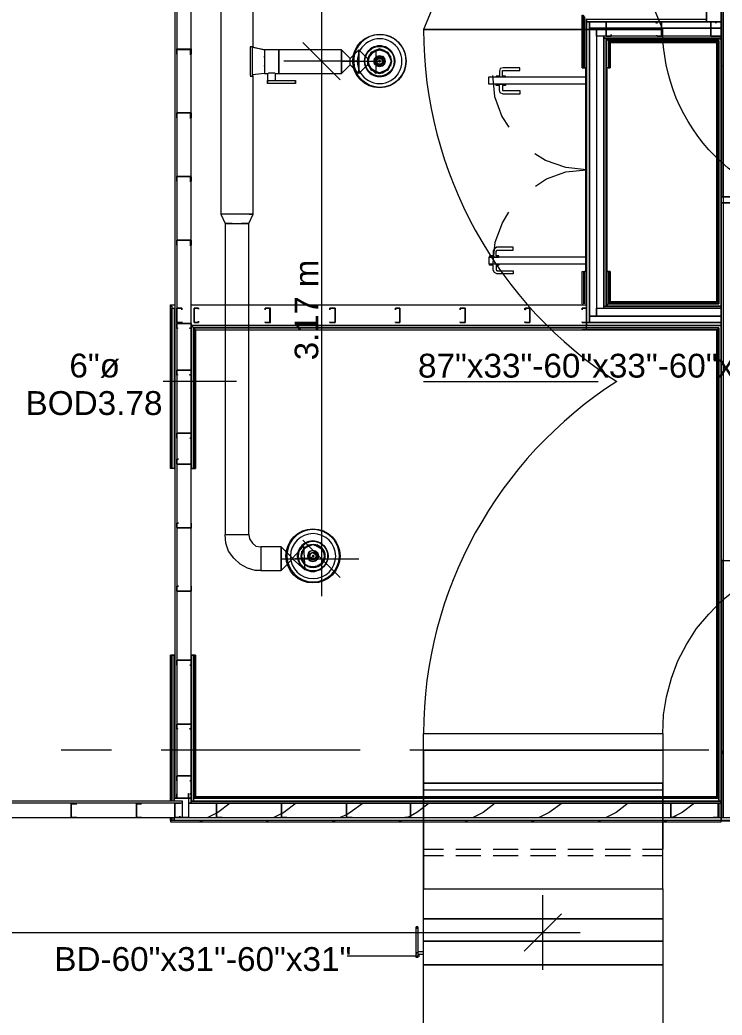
# Model space of a CAD drawing. Header units: metres. Extents: x -2 to 207, y -8 to 52.
# Drawn here: x 53.51 to 57.99, y 21.48 to 27.83 of the extents above; entities that cross this region are included whole.
import ezdxf

# ---------------------------------------------------------------- set-up
doc = ezdxf.new("R2010")
doc.units = ezdxf.units.M
doc.layers.add('HVAC - Ductos', color=5, linetype='Continuous', lineweight=0)
doc.layers.add('PDF_Text', color=7, linetype='Continuous', lineweight=0)
doc.layers.add('PDF_Geometry', color=7, linetype='Continuous', lineweight=0, true_color=0xaaaaaa)
doc.layers.add('PDF_Solid Fills', color=7, linetype='Continuous', lineweight=0, true_color=0xffffff)
doc.styles.add('PDF Helvetica', font='')
doc.styles.get('PDF Helvetica').set_extended_font_data('Helvetica')

msp = doc.modelspace()

# ---------------------------------------------------------------- hatches: boundary and pattern name
at = {"layer": 'PDF_Solid Fills', "lineweight": 0, "transparency": 33554559}
h = msp.add_hatch(color=256, dxfattribs=at)
h.paths.add_polyline_path([(57.9808, 26.6994), (57.9945, 26.6994), (57.9945, 32.8939), (57.9808, 32.8939)])
h.paths.add_polyline_path([(57.9945, 24.3811), (57.9808, 24.3811), (57.9808, 22.7408), (57.9945, 22.7408)])
h = msp.add_hatch(color=256, dxfattribs=at)
h.paths.add_polyline_path([(57.9808, 26.6994), (57.9945, 26.6994), (57.9945, 32.8939), (57.9808, 32.8939)])
h.paths.add_polyline_path([(57.9945, 24.3811), (57.9808, 24.3811), (57.9808, 22.7408), (57.9945, 22.7408)])
h = msp.add_hatch(color=256, dxfattribs=at)
h.paths.add_polyline_path([(54.4711, 22.8462), (54.4803, 22.8462), (54.4803, 23.7763), (54.4711, 23.7763)])
h.paths.add_polyline_path([(54.4803, 22.7408), (54.4711, 22.7408), (54.4711, 22.7225), (54.4803, 22.7225)])

# ---------------------------------------------------------------- linework, layer by layer
at = {"layer": 'HVAC - Ductos', "lineweight": 0}
for points in [[(55.4333, 32.6052), (55.4333, 31.2078), (55.4333, 27.5654), (55.4333, 24.152)], [(54.7965, 30.4243), (54.7919, 30.4243), (54.7919, 26.5894), (54.7965, 26.5894)], [(54.998, 27.6524), (54.998, 30.4243), (54.9935, 30.4243)], [(55.5524, 27.4462), (55.4333, 27.5654), (55.3142, 27.6844)], [(54.9797, 27.4691), (54.9935, 27.4691), (54.9935, 27.4737), (54.9935, 27.4783), (54.9935, 27.492), (54.9935, 27.5104), (54.9935, 27.5287), (54.9935, 27.5516), (54.9935, 27.5745), (54.9935, 27.5974), (54.9935, 27.6203), (54.9935, 27.6341), (54.9935, 27.6478), (54.9935, 27.657), (54.9797, 27.657), (54.9797, 27.6478), (54.9797, 27.6341), (54.9797, 27.6203), (54.9797, 27.5974), (54.9797, 27.5745), (54.9797, 27.5516), (54.9797, 27.5287), (54.9797, 27.5104), (54.9797, 27.492), (54.9797, 27.4783), (54.9797, 27.4737)], [(54.9935, 27.657), (55.0714, 27.6387), (54.9935, 27.6524)], [(55.0943, 27.4416), (55.0988, 27.4416), (55.1034, 27.4416), (55.108, 27.4416), (55.1172, 27.4416), (55.1218, 27.4416), (55.1309, 27.4416), (55.1355, 27.4416), (55.1401, 27.4416), (55.1401, 27.4874), (55.163, 27.4874), (55.163, 27.492), (55.163, 27.4966), (55.163, 27.5104), (55.163, 27.5241), (55.163, 27.5424), (55.163, 27.5654), (55.163, 27.5836), (55.163, 27.602), (55.163, 27.6157), (55.163, 27.6295), (55.163, 27.6387), (55.0714, 27.6387), (55.0714, 27.6295), (55.0714, 27.6157), (55.0714, 27.602), (55.0714, 27.5836), (55.0714, 27.5654), (55.0714, 27.5424), (55.0714, 27.5241), (55.0714, 27.5104), (55.0714, 27.4966), (55.0714, 27.492), (55.0714, 27.4874), (54.9935, 27.4783)], [(55.0714, 27.6341), (55.0714, 27.6295)], [(55.6166, 27.5836), (55.6716, 27.6387), (55.6716, 27.4874), (55.6166, 27.5424), (55.6166, 27.5836), (55.5616, 27.6387), (55.163, 27.6387), (55.163, 27.6295), (55.163, 27.6157), (55.163, 27.602), (55.163, 27.5836), (55.163, 27.5654), (55.163, 27.5424), (55.163, 27.5241), (55.163, 27.5104), (55.163, 27.4966), (55.163, 27.492), (55.163, 27.4874), (55.5616, 27.4874), (55.5616, 27.6387), (55.5616, 27.4874), (55.6166, 27.5424)], [(55.7266, 27.5836), (55.7815, 27.6387), (55.7815, 27.4874), (55.7266, 27.5424), (55.6716, 27.4874), (55.6716, 27.6387), (55.7266, 27.5836), (55.7266, 27.5424)], [(55.7403, 27.5974), (55.754, 27.6157), (55.7724, 27.6295)], [(55.7724, 27.6341), (55.7769, 27.6341), (55.7769, 27.6387)], [(55.7815, 27.6341), (55.8044, 27.6387), (55.8273, 27.6341)], [(55.8319, 27.6387), (55.8319, 27.6341), (55.8365, 27.6341)], [(55.8365, 27.6295), (55.8548, 27.6157), (55.8686, 27.5974)], [(54.9935, 27.6066), (54.9935, 27.6112)], [(54.9935, 27.579), (54.9935, 27.5836)], [(55.0714, 27.5654), (55.0714, 27.5608)], [(55.6716, 27.5654), (55.4333, 27.5654), (55.195, 27.5654)], [(55.5616, 27.5654), (55.6395, 27.5654), (55.699, 27.5654), (55.7448, 27.5654), (55.7769, 27.5654), (55.7999, 27.5654), (55.809, 27.5654), (55.8136, 27.5654), (55.809, 27.5654), (55.8044, 27.5654)], [(55.7357, 27.5424), (55.7311, 27.5654), (55.7357, 27.5882)], [(55.7357, 27.5928), (55.7357, 27.5974)], [(55.8732, 27.5974), (55.8732, 27.5928)], [(55.8732, 27.5882), (55.8777, 27.5654), (55.8732, 27.5424)], [(54.9935, 27.5424), (54.9935, 27.547)], [(54.9935, 27.515), (54.9935, 27.5195)], [(55.0714, 27.515), (55.0714, 27.5104)], [(55.0714, 27.4874), (55.0897, 27.4874), (55.0897, 27.4416), (55.0897, 27.4233), (55.0897, 27.4416), (55.2684, 27.4416), (55.2684, 27.4233), (55.0897, 27.4233)], [(55.0897, 27.4874), (55.0943, 27.4874), (55.0988, 27.492), (55.1034, 27.492), (55.1126, 27.492), (55.1218, 27.492), (55.1309, 27.492), (55.1355, 27.492), (55.1401, 27.4874)], [(55.7357, 27.5332), (55.7357, 27.5378)], [(55.7724, 27.5012), (55.754, 27.515), (55.7403, 27.5332)], [(55.7769, 27.4966), (55.7724, 27.4966)], [(55.8273, 27.4966), (55.8044, 27.492), (55.7815, 27.4966)], [(55.8365, 27.4966), (55.8319, 27.4966)], [(55.8686, 27.5332), (55.8548, 27.515), (55.8365, 27.5012)], [(55.8777, 27.5378), (55.8732, 27.5378), (55.8732, 27.5332)], [(54.9752, 26.5894), (54.9843, 26.5894), (54.9889, 26.5894), (54.9935, 26.5894), (54.998, 26.5894), (54.998, 27.4737)], [(55.2684, 27.4233), (55.2684, 27.4416)], [(54.8148, 26.5894), (54.8057, 26.5894), (54.8011, 26.5894)], [(54.8743, 26.5894), (54.8697, 26.5894), (54.8423, 26.5894), (54.8239, 26.5894), (54.8194, 26.5894)], [(54.9064, 26.5894), (54.8927, 26.5894), (54.8835, 26.5894)], [(54.9706, 26.5894), (54.966, 26.5894), (54.9477, 26.5894), (54.9201, 26.5894), (54.9155, 26.5894)], [(55.2501, 24.3948), (55.3188, 24.4727), (55.3279, 24.3215), (55.2501, 24.3902), (55.1768, 24.3169), (55.1768, 24.4681), (55.0484, 24.4681), (55.0484, 24.4635), (55.0484, 24.4589), (55.0484, 24.4452), (55.0484, 24.4315), (55.0484, 24.4131), (55.0484, 24.3902), (55.0484, 24.3719), (55.0484, 24.3536), (55.0484, 24.3399), (55.0484, 24.3261), (55.0484, 24.3169), (55.0118, 24.3169), (54.9614, 24.3307), (54.9155, 24.3581), (54.8743, 24.3948), (54.8423, 24.4406), (54.8239, 24.491), (54.8194, 24.546), (54.8285, 24.546), (54.8423, 24.546), (54.856, 24.546), (54.8743, 24.546), (54.8927, 24.546), (54.9155, 24.546), (54.9339, 24.546), (54.9477, 24.546), (54.9614, 24.546), (54.9706, 24.546), (54.9706, 26.5299), (54.966, 26.5299), (54.9614, 26.5299), (54.9477, 26.5299), (54.9339, 26.5299), (54.9247, 26.5299)], [(54.8652, 26.5299), (54.856, 26.5299), (54.8423, 26.5299), (54.8285, 26.5299), (54.8239, 26.5299), (54.8194, 26.5299), (54.8194, 24.546), (54.8285, 24.546), (54.8423, 24.546), (54.856, 24.546), (54.8743, 24.546), (54.8927, 24.546), (54.9155, 24.546), (54.9339, 24.546), (54.9477, 24.546), (54.9614, 24.546), (54.9706, 24.546), (54.9752, 24.5185), (54.9935, 24.491), (55.0163, 24.4727), (55.0484, 24.4681), (55.0484, 24.4635), (55.0484, 24.4589), (55.0484, 24.4452), (55.0484, 24.4315), (55.0484, 24.4131), (55.0484, 24.3902), (55.0484, 24.3719), (55.0484, 24.3536), (55.0484, 24.3399), (55.0484, 24.3261), (55.0484, 24.3169), (55.1768, 24.3169), (55.1768, 24.4681), (55.2501, 24.3948), (55.2501, 24.3902)], [(54.8697, 26.5299), (54.8743, 26.5299), (54.8927, 26.5299), (54.9155, 26.5299), (54.9201, 26.5299)], [(54.8927, 25.5219), (54.4254, 25.5219)], [(56.0839, 25.5219), (57.1973, 25.5219)], [(55.5524, 24.2711), (55.4333, 24.3902), (55.3142, 24.5093)], [(55.3096, 24.3856), (55.305, 24.4085), (55.3096, 24.4361), (55.3096, 24.4406)], [(55.3142, 24.4406), (55.3279, 24.4589), (55.3509, 24.4773)], [(55.3463, 24.4773), (55.3509, 24.4773), (55.3555, 24.4819)], [(55.3555, 24.4773), (55.3783, 24.4819), (55.4058, 24.4773)], [(55.4058, 24.4819), (55.4104, 24.4773), (55.4333, 24.4589), (55.4471, 24.4406), (55.4517, 24.4361)], [(55.1768, 24.3902), (55.2409, 24.3902), (55.2912, 24.3948), (55.3279, 24.3948), (55.3509, 24.3994), (55.3692, 24.3994), (55.3783, 24.4039), (55.3829, 24.4039), (55.3829, 24.4085), (55.3783, 24.4085)], [(55.195, 24.3902), (55.4333, 24.3902), (55.6716, 24.3902)], [(55.3096, 24.3765), (55.3096, 24.3811)], [(55.3509, 24.3444), (55.3279, 24.3581), (55.3142, 24.3765)], [(55.4517, 24.3811), (55.4471, 24.3765), (55.4333, 24.3581), (55.4104, 24.3444)], [(55.4471, 24.4361), (55.4517, 24.4085), (55.4471, 24.3856)], [(55.4104, 24.3399), (55.4058, 24.3399), (55.3783, 24.3353), (55.3555, 24.3399), (55.3509, 24.3399), (55.3463, 24.3399)], [(56.0839, 23.1715), (56.0839, 23.0615), (56.0839, 22.9516), (56.0839, 22.8462), (56.0839, 22.7408), (56.0839, 22.64), (56.0839, 22.5392), (56.0839, 22.9608), (56.0839, 23.0111), (56.0839, 23.0615), (56.0839, 23.1165), (56.0839, 23.1715), (57.6096, 23.1715), (57.6096, 23.1165), (57.6096, 23.0615), (57.6096, 23.0111), (57.6096, 22.9608)], [(57.6096, 23.1715), (57.6096, 23.0615), (57.6096, 22.9516), (57.6096, 22.8462), (57.6096, 22.7408), (57.6096, 22.64), (57.6096, 22.5392), (57.6096, 22.9608), (56.0839, 22.9608), (57.6096, 22.9608), (57.6096, 22.9149), (56.0839, 22.9149), (56.0839, 22.9608)], [(56.0839, 22.2872), (56.0839, 22.3972), (56.0839, 22.5072), (56.0839, 22.6125), (56.0839, 22.7179), (56.0839, 22.8187), (56.0839, 22.9149)], [(57.6096, 22.2872), (57.6096, 22.3972), (57.6096, 22.5072), (57.6096, 22.6125), (57.6096, 22.7179), (57.6096, 22.8187), (57.6096, 22.9149)], [(56.0839, 22.5392), (56.2122, 22.5392)], [(56.2901, 22.5392), (56.4505, 22.5392)], [(56.5283, 22.5392), (56.6887, 22.5392)], [(56.7666, 22.5392), (56.927, 22.5392)], [(57.0049, 22.5392), (57.1652, 22.5392)], [(57.2431, 22.5392), (57.4034, 22.5392)], [(57.4813, 22.5392), (57.6096, 22.5392)], [(56.0839, 22.498), (56.2122, 22.498)], [(56.2901, 22.498), (56.4505, 22.498)], [(56.5283, 22.498), (56.6887, 22.498)], [(56.7666, 22.498), (56.927, 22.498)], [(57.0049, 22.498), (57.1652, 22.498)], [(57.2431, 22.498), (57.4034, 22.498)], [(57.4813, 22.498), (57.6096, 22.498)], [(56.8444, 21.7695), (56.8444, 22.0077), (56.8444, 22.246)], [(57.6096, 22.0948), (56.0839, 22.0948), (57.6096, 22.0948)], [(57.6096, 22.0948), (57.6096, 21.9528), (56.0839, 21.9528), (56.0839, 22.0948)], [(56.9636, 22.1269), (56.8444, 22.0077), (56.7254, 21.8886)], [(40.3549, 22.0077), (46.5861, 22.0077), (49.2022, 22.0077), (57.0827, 22.0077)], [(56.061, 21.8566), (55.5982, 21.8566)]]:
    msp.add_lwpolyline(points, dxfattribs=at)
for points in [[(57.3806, 28.3213), (56.313, 28.3213), (56.0839, 27.7669), (57.6096, 27.7669)], [(55.5616, 27.6387), (55.5616, 27.6295), (55.5616, 27.6157), (55.5616, 27.602), (55.5616, 27.5836), (55.5616, 27.5654), (55.5616, 27.5424), (55.5616, 27.5241), (55.5616, 27.5104), (55.5616, 27.4966), (55.5616, 27.492), (55.5616, 27.4874), (55.5616, 27.492), (55.5616, 27.4966), (55.5616, 27.5104), (55.5616, 27.5241), (55.5616, 27.5424), (55.5616, 27.5654), (55.5616, 27.5836), (55.5616, 27.602), (55.5616, 27.6157), (55.5616, 27.6295)], [(55.5616, 27.4874), (55.5616, 27.492), (55.5616, 27.5104), (55.5616, 27.5332), (55.5616, 27.5654), (55.5616, 27.5928), (55.5616, 27.6157), (55.5616, 27.6341), (55.5616, 27.6387), (55.5616, 27.6341), (55.5616, 27.6157), (55.5616, 27.5928), (55.5616, 27.5654), (55.5616, 27.5332), (55.5616, 27.5104), (55.5616, 27.492)], [(55.5616, 27.6387), (55.5616, 27.6341), (55.5616, 27.6157), (55.5616, 27.5928), (55.5616, 27.5654), (55.5616, 27.5332), (55.5616, 27.5104), (55.5616, 27.492), (55.5616, 27.4874), (55.5616, 27.492), (55.5616, 27.5104), (55.5616, 27.5332), (55.5616, 27.5654), (55.5616, 27.5928), (55.5616, 27.6157), (55.5616, 27.6341)], [(55.8823, 27.5654), (55.8777, 27.5836), (55.8686, 27.602), (55.8594, 27.6203), (55.841, 27.6295), (55.8228, 27.6387), (55.8044, 27.6433), (55.7861, 27.6387), (55.7678, 27.6295), (55.7494, 27.6203), (55.7403, 27.602), (55.7311, 27.5836), (55.7266, 27.5654), (55.7311, 27.547), (55.7403, 27.5287), (55.7494, 27.5104), (55.7678, 27.5012), (55.7861, 27.492), (55.8044, 27.4874), (55.8228, 27.492), (55.841, 27.5012), (55.8594, 27.5104), (55.8686, 27.5287), (55.8777, 27.547)], [(55.7311, 27.5654), (55.7403, 27.5928), (55.754, 27.6157), (55.7769, 27.6295), (55.8044, 27.6387), (55.8319, 27.6295), (55.8548, 27.6157), (55.8686, 27.5928), (55.8777, 27.5654), (55.8686, 27.5378), (55.8548, 27.515), (55.8319, 27.5012), (55.8044, 27.492), (55.7769, 27.5012), (55.754, 27.515), (55.7403, 27.5378)], [(55.0714, 27.5882), (55.0714, 27.5928), (55.0714, 27.5974), (55.0714, 27.5928)], [(55.7678, 27.5654), (55.7724, 27.5836), (55.7861, 27.5974), (55.8044, 27.602), (55.8228, 27.5974), (55.8365, 27.5836), (55.841, 27.5654), (55.8365, 27.547), (55.8228, 27.5332), (55.8044, 27.5287), (55.7861, 27.5332), (55.7724, 27.547)], [(55.7724, 27.5654), (55.7769, 27.5836), (55.7861, 27.5928), (55.8044, 27.5974), (55.8228, 27.5928), (55.8319, 27.5836), (55.8365, 27.5654), (55.8319, 27.547), (55.8228, 27.5378), (55.8044, 27.5332), (55.7861, 27.5378), (55.7769, 27.547)], [(55.7769, 27.5654), (55.7815, 27.579), (55.7953, 27.5882), (55.8136, 27.5882), (55.8273, 27.579), (55.8319, 27.5654), (55.8273, 27.5516), (55.8136, 27.5424), (55.7953, 27.5424), (55.7815, 27.5516)], [(55.7815, 27.5654), (55.7861, 27.579), (55.7953, 27.5882), (55.8136, 27.5882), (55.8228, 27.579), (55.8273, 27.5654), (55.8228, 27.5516), (55.8136, 27.5424), (55.7953, 27.5424), (55.7861, 27.5516)], [(55.7861, 27.5654), (55.7907, 27.579), (55.8044, 27.5836), (55.8182, 27.579), (55.8228, 27.5654), (55.8182, 27.5516), (55.8044, 27.547), (55.7907, 27.5516)], [(55.809, 27.5654), (55.809, 27.5699), (55.7999, 27.5699), (55.7999, 27.5654), (55.7999, 27.5699), (55.809, 27.5699)], [(55.7999, 27.5654), (55.7999, 27.5608), (55.809, 27.5608), (55.809, 27.5654), (55.809, 27.5608), (55.7999, 27.5608)], [(55.0714, 27.5332), (55.0714, 27.5378)], [(54.8194, 26.5299), (54.8239, 26.5299), (54.8423, 26.5299), (54.8652, 26.5299), (54.8927, 26.5299), (54.9247, 26.5299), (54.9477, 26.5299), (54.966, 26.5299), (54.9706, 26.5299), (54.998, 26.5894), (54.9889, 26.5894), (54.9706, 26.5894), (54.9477, 26.5894), (54.911, 26.5894), (54.8789, 26.5894), (54.8423, 26.5894), (54.8194, 26.5894), (54.8011, 26.5894), (54.7919, 26.5894)], [(55.1768, 24.3169), (55.1768, 24.3261), (55.1768, 24.3399), (55.1768, 24.3536), (55.1768, 24.3719), (55.1768, 24.3902), (55.1768, 24.4131), (55.1768, 24.4315), (55.1768, 24.4452), (55.1768, 24.4589), (55.1768, 24.4635), (55.1768, 24.4681), (55.1768, 24.4635), (55.1768, 24.4589), (55.1768, 24.4452), (55.1768, 24.4315), (55.1768, 24.4131), (55.1768, 24.3902), (55.1768, 24.3719), (55.1768, 24.3536), (55.1768, 24.3399), (55.1768, 24.3261)], [(55.3096, 24.4085), (55.3142, 24.4361), (55.3279, 24.4589), (55.3509, 24.4727), (55.3783, 24.4819), (55.4058, 24.4727), (55.4287, 24.4589), (55.4471, 24.4361), (55.4517, 24.4085), (55.4471, 24.3811), (55.4287, 24.3581), (55.4058, 24.3444), (55.3783, 24.3399), (55.3509, 24.3444), (55.3279, 24.3581), (55.3142, 24.3811)], [(55.415, 24.4085), (55.4104, 24.4269), (55.3967, 24.4406), (55.3783, 24.4452), (55.3646, 24.4406), (55.3509, 24.4269), (55.3463, 24.4085), (55.3509, 24.4269), (55.36, 24.4406), (55.3783, 24.4452), (55.3967, 24.4406), (55.4104, 24.4269)], [(55.3463, 24.4085), (55.3509, 24.3902), (55.3646, 24.3811), (55.3783, 24.3765), (55.3967, 24.3811), (55.4104, 24.3902), (55.415, 24.4085), (55.4104, 24.3902), (55.3967, 24.3765), (55.3783, 24.3719), (55.36, 24.3765), (55.3509, 24.3902)], [(55.3555, 24.4085), (55.36, 24.4223), (55.3737, 24.4315), (55.3875, 24.4315), (55.4013, 24.4223), (55.4058, 24.4085), (55.4013, 24.3948), (55.3875, 24.3856), (55.3737, 24.3856), (55.36, 24.3948)], [(55.36, 24.4085), (55.3646, 24.4223), (55.3783, 24.4315), (55.3921, 24.4223), (55.4013, 24.4085), (55.3921, 24.3948), (55.3783, 24.3902), (55.3646, 24.3948)], [(55.3737, 24.4085), (55.3783, 24.4039), (55.3829, 24.4039), (55.3829, 24.4085), (55.3829, 24.4131), (55.3783, 24.4131), (55.3737, 24.4085), (55.3783, 24.4131), (55.3829, 24.4131), (55.3875, 24.4085), (55.3829, 24.4039), (55.3783, 24.4039)], [(56.0839, 22.498), (56.0839, 22.4476), (56.0839, 22.3972), (56.0839, 22.3422), (56.0839, 22.2872), (57.6096, 22.2872), (57.6096, 22.3422), (57.6096, 22.3972), (57.6096, 22.4476), (57.6096, 22.498), (57.6096, 22.9149), (56.0839, 22.9149)], [(57.6096, 22.2872), (57.6096, 22.0948), (56.0839, 22.0948), (56.0839, 22.2872)], [(57.6096, 21.8016), (57.6096, 21.1785), (56.0839, 21.1785), (56.0839, 21.8016)]]:
    msp.add_lwpolyline(points, close=True, dxfattribs=at)
msp.add_lwpolyline([(58.7505, 26.6261, -0.415449), (57.6096, 27.7669), (56.0839, 27.7669, 0.254683), (57.3164, 25.5219, 0.254683), (56.0839, 23.2769), (57.6096, 23.2769), (57.6096, 23.1715), (56.0839, 23.1715), (56.0839, 23.2769), (57.6096, 23.2769), (57.6142, 23.396), (57.6325, 23.5106), (57.6646, 23.6296), (57.7059, 23.7396), (57.7608, 23.845), (57.825, 23.9458), (57.9028, 24.0374), (57.9853, 24.1245), (58.077, 24.1978)], format="xyb", dxfattribs=at)
for points in [[(55.9739, 27.5654, 1.013803), (55.6395, 27.5654, 0.986385)], [(55.9465, 27.5654, 1.008116), (55.6624, 27.5654, 1.008603)], [(55.9007, 27.5654, 1.017904), (55.7082, 27.5654, 1.017925)], [(55.5479, 24.4085, 1.013823), (55.2134, 24.4085, 0.986365)], [(55.525, 24.4085, 0.994592), (55.2363, 24.4085, 0.994179)], [(55.4745, 24.4085, 1.01032), (55.2821, 24.4085, 1.018354)]]:
    msp.add_lwpolyline(points, format="xyb", close=True, dxfattribs=at)
for centre, radius in [((55.8037, 27.5661), 0.1703), ((55.8047, 27.5653), 0.0965), ((55.8032, 27.5653), 0.0949), ((55.8057, 27.5653), 0.095), ((55.804, 27.5657), 0.0737), ((55.3799, 24.4098), 0.1725), ((55.3786, 24.4086), 0.0965), ((55.3796, 24.4086), 0.0949), ((55.3817, 24.4086), 0.0949), ((55.3779, 24.4089), 0.0737), ((55.3807, 24.4093), 0.0756)]:
    msp.add_circle(centre, radius, dxfattribs=at)
msp.add_ellipse((55.3807, 24.4085), major_axis=(-0.0252, 0), ratio=0.946162, start_param=1.217040309641838e-06, end_param=6.283186524219896, dxfattribs=at)
at = {"layer": 'PDF_Geometry', "lineweight": 0}
for points in [[(54.4986, 32.8939), (53.0188, 32.8939), (53.0188, 32.8022), (53.0188, 32.7885), (53.0188, 22.8325), (53.0188, 22.7866), (53.0233, 22.7866), (53.0371, 22.7866), (53.0371, 32.7885), (54.4986, 32.7885), (54.4986, 22.8645), (54.604, 22.8645), (54.604, 32.8939), (54.5124, 32.8939)], [(57.9808, 26.6994), (57.9945, 26.6994), (57.9945, 32.8939), (57.9808, 32.8939)], [(57.1102, 27.5241), (57.1057, 27.5241), (57.1011, 27.5241), (57.0965, 27.5241), (57.0965, 27.8585), (57.1011, 27.8585), (57.1011, 27.8539), (57.1057, 27.8539), (57.1057, 27.8494), (57.1102, 27.8494)], [(57.1239, 27.8311), (57.1239, 27.8173), (57.8891, 27.8173), (57.8891, 27.8311)], [(57.1423, 27.8173), (57.1239, 27.8173), (57.1239, 25.8976), (57.1423, 25.8976)], [(57.2522, 27.8173), (57.2477, 27.8173), (57.2477, 27.7257), (57.2522, 27.7257), (57.2798, 27.7257), (57.2798, 27.7349), (57.2798, 27.7257), (57.2522, 27.7257), (57.2477, 27.7257), (57.2477, 27.8173), (57.2522, 27.8173), (57.2798, 27.8173)], [(57.2522, 27.8173), (57.2477, 27.8173), (57.2477, 27.7257), (57.2522, 27.7257), (57.2798, 27.7257), (57.2798, 27.7349), (57.2798, 27.7257), (57.2522, 27.7257), (57.2477, 27.7257), (57.2477, 27.8173), (57.2522, 27.8173), (57.2798, 27.8173)], [(57.2798, 27.8127), (57.2798, 27.8173)], [(57.5684, 27.7303), (57.573, 27.7303), (57.573, 27.7257), (57.6005, 27.7257), (57.6005, 27.8173), (57.573, 27.8173), (57.573, 27.8081), (57.5684, 27.8081), (57.5684, 27.8173), (57.6005, 27.8173), (57.6005, 27.7257), (57.5684, 27.7257)], [(57.5684, 27.7303), (57.573, 27.7303), (57.573, 27.7257), (57.6005, 27.7257), (57.6005, 27.8173), (57.573, 27.8173), (57.573, 27.8081), (57.5684, 27.8081), (57.5684, 27.8173), (57.6005, 27.8173), (57.6005, 27.7257), (57.5684, 27.7257)], [(57.9166, 27.7257), (57.9166, 27.8173), (57.9486, 27.8173), (57.9486, 27.8081), (57.9486, 27.8173), (57.9166, 27.8173), (57.9166, 27.7257), (57.9486, 27.7257)], [(57.9166, 27.7257), (57.9166, 27.8173), (57.9486, 27.8173), (57.9486, 27.8081), (57.9486, 27.8173), (57.9166, 27.8173), (57.9166, 27.7257), (57.9486, 27.7257)], [(57.9762, 27.7257), (57.9808, 27.7257), (57.9808, 27.8173), (57.9762, 27.8173), (57.9486, 27.8173), (57.9486, 27.8081), (57.9486, 27.8173), (57.9762, 27.8173), (57.9808, 27.8173), (57.9808, 27.7257), (57.9762, 27.7257), (57.9486, 27.7257)], [(57.9762, 27.7257), (57.9808, 27.7257), (57.9808, 27.8173), (57.9762, 27.8173), (57.9486, 27.8173), (57.9486, 27.8081), (57.9486, 27.8173), (57.9762, 27.8173), (57.9808, 27.8173), (57.9808, 27.7257), (57.9762, 27.7257), (57.9486, 27.7257)], [(57.1881, 25.9893), (57.2339, 25.9893), (57.2339, 27.7257), (57.1881, 27.7257)], [(57.2477, 27.7119), (57.2339, 27.7119), (57.2339, 26.003), (57.2477, 26.003)], [(57.2614, 27.6982), (57.2614, 27.5241), (57.2477, 27.5241), (57.2477, 27.7074), (57.2614, 27.6982), (57.967, 27.6982), (57.2614, 27.6982), (57.2477, 27.7074), (57.2614, 27.6982), (57.266, 27.6936), (57.266, 27.5241), (57.2614, 27.5241), (57.266, 27.5241), (57.266, 27.6936), (57.967, 27.6936), (57.266, 27.6936)], [(57.9532, 27.6844), (57.2752, 27.6844), (57.2706, 27.6844), (57.2706, 27.689), (57.266, 27.689), (57.266, 27.6936), (57.967, 27.6936), (57.266, 27.6936), (57.266, 27.689), (57.2706, 27.689), (57.2706, 27.6844), (57.2752, 27.6844)], [(57.266, 27.6936), (57.266, 27.5241)], [(57.266, 27.5241), (57.266, 27.6936), (57.266, 27.689), (57.2706, 27.689), (57.2706, 27.6844), (57.2752, 27.6844), (57.2706, 27.6844), (57.2706, 27.689), (57.266, 27.689), (57.266, 27.6936), (57.967, 27.6936), (57.266, 27.6936)], [(57.2752, 27.6844), (57.2752, 27.5241), (57.2706, 27.5241), (57.266, 27.5241), (57.2706, 27.5241), (57.2752, 27.5241)], [(57.9486, 27.7303), (57.9486, 27.7257)], [(57.9624, 26.0213), (57.9624, 27.6936)], [(57.967, 27.6982), (57.967, 26.0167)], [(54.5124, 27.6387), (54.5124, 27.6433), (54.5994, 27.6433), (54.604, 27.6433), (54.604, 27.6387), (54.604, 27.6112), (54.5948, 27.6112), (54.5994, 27.6112), (54.5994, 27.6387), (54.5124, 27.6387), (54.5124, 27.6112)], [(54.517, 27.6112), (54.5124, 27.6112)], [(56.5879, 27.5058), (56.5925, 27.5058), (56.6979, 27.5058), (56.6979, 27.5241), (56.5925, 27.5241), (56.5741, 27.5195), (56.5695, 27.5012), (56.5695, 27.4691), (56.5467, 27.4691), (56.5467, 27.4646), (56.6062, 27.4646), (56.6062, 27.4691), (56.5879, 27.4691), (56.5879, 27.5012)], [(57.1193, 26.2229), (57.1193, 27.5241), (57.1239, 27.5241), (57.1239, 26.2229)], [(56.5009, 27.4646), (57.1239, 27.4646), (57.1239, 27.4187), (56.5009, 27.4187)], [(56.5879, 27.3775), (56.5925, 27.3775), (56.6979, 27.3775), (56.6979, 27.3546), (56.5925, 27.3546), (56.5741, 27.3638), (56.5695, 27.3821), (56.5695, 27.4095), (56.5467, 27.4095), (56.5467, 27.4187), (56.6062, 27.4187), (56.6062, 27.4095), (56.5879, 27.4095), (56.5879, 27.3821)], [(54.5124, 27.2355), (54.5994, 27.2355), (54.604, 27.2355), (54.604, 27.2034), (54.5948, 27.2034), (54.5994, 27.2034), (54.5994, 27.2355), (54.5124, 27.2355), (54.5124, 27.2034)], [(54.517, 27.2034), (54.5124, 27.2034)], [(54.5124, 26.8277), (54.5124, 26.8323), (54.5994, 26.8323), (54.604, 26.8277), (54.604, 26.8002), (54.5948, 26.8002), (54.5994, 26.8002), (54.5994, 26.8277), (54.5124, 26.8277), (54.5124, 26.8002)], [(54.517, 26.8002), (54.5124, 26.8002)], [(57.9808, 26.6994), (57.9808, 26.6627), (57.9808, 24.3811), (57.9808, 22.7225), (57.9808, 24.3811), (57.9808, 26.6627)], [(57.9808, 26.6627), (57.9808, 24.3811), (57.9808, 26.6627), (57.9808, 26.6994)], [(58.1961, 26.6627), (57.9808, 26.6627)], [(54.5124, 26.4245), (54.5994, 26.4245), (54.604, 26.4245), (54.604, 26.3924), (54.5948, 26.3924), (54.5994, 26.3924), (54.5994, 26.4245), (54.5124, 26.4245), (54.5124, 26.3924)], [(54.517, 26.3924), (54.5124, 26.3924)], [(56.5513, 26.3558), (56.5513, 26.3604), (56.6566, 26.3604), (56.6566, 26.3787), (56.5513, 26.3787), (56.5375, 26.3695), (56.5283, 26.3558), (56.5283, 26.3237), (56.5055, 26.3237), (56.5055, 26.3145), (56.565, 26.3145), (56.565, 26.3237), (56.5467, 26.3237), (56.5467, 26.3558)], [(56.5009, 26.2733), (57.1239, 26.2733), (57.1239, 26.3145), (56.5009, 26.3145)], [(56.5513, 26.2321), (56.5513, 26.2275), (56.6566, 26.2275), (56.6566, 26.2091), (56.5513, 26.2091), (56.5375, 26.2183), (56.5283, 26.2321), (56.5283, 26.2642), (56.5055, 26.2642), (56.5055, 26.2733), (56.565, 26.2733), (56.565, 26.2642), (56.5467, 26.2642), (56.5467, 26.2321)], [(57.1057, 26.2229), (57.1057, 26.0167)], [(57.1102, 26.0167), (57.1102, 26.2229), (57.1239, 26.2229), (57.1102, 26.2229)], [(54.4803, 26.003), (54.4803, 24.9675), (54.4711, 24.9675), (54.4711, 26.003)], [(54.4803, 24.9675), (54.4803, 25.9893), (54.4941, 25.9893), (54.4941, 24.9675)], [(54.5124, 25.8976), (54.5124, 25.9893), (54.5444, 25.9893), (54.5444, 25.9801), (54.5444, 25.9893), (54.5124, 25.9893), (54.5124, 25.8976), (54.5444, 25.8976)], [(54.6498, 25.9893), (54.6224, 25.9893), (54.6224, 25.8976), (54.6498, 25.8976), (54.6498, 25.9068), (54.6498, 25.8976), (54.6224, 25.8976), (54.6224, 25.9893), (54.6498, 25.9893), (54.6498, 25.9847)], [(55.076, 25.8976), (55.1034, 25.8976), (55.108, 25.8976), (55.108, 25.9893), (55.1034, 25.9893), (55.076, 25.9893), (55.076, 25.9801), (55.076, 25.9893), (55.1034, 25.9893), (55.1034, 25.8976), (55.076, 25.8976), (55.076, 25.9022)], [(55.4883, 25.8976), (55.5204, 25.8976), (55.5204, 25.9893), (55.4883, 25.9893), (55.4883, 25.9801), (55.4883, 25.9893), (55.5204, 25.9893), (55.5204, 25.8976), (55.4883, 25.8976), (55.4883, 25.9022)], [(55.9053, 25.8976), (55.9327, 25.8976), (55.9327, 25.9893), (55.9053, 25.9893), (55.9053, 25.9801), (55.9053, 25.9893), (55.9327, 25.9893), (55.9327, 25.8976), (55.9053, 25.8976), (55.9053, 25.9022)], [(56.3451, 25.8976), (56.3497, 25.8976), (56.3497, 25.9893), (56.3451, 25.9893), (56.3176, 25.9893), (56.3176, 25.9801), (56.3176, 25.9893), (56.3451, 25.9893), (56.3497, 25.9893), (56.3497, 25.8976), (56.3451, 25.8976), (56.3176, 25.8976)], [(56.73, 25.9022), (56.7345, 25.9022), (56.7345, 25.8976), (56.762, 25.8976), (56.762, 25.9893), (56.7345, 25.9893), (56.7345, 25.9801), (56.73, 25.9801), (56.73, 25.9893), (56.762, 25.9893), (56.762, 25.8976), (56.73, 25.8976)], [(57.1239, 25.8976), (57.1239, 25.9847), (57.1239, 25.9893), (57.0965, 25.9893), (57.0965, 25.9801), (57.0965, 25.9893), (57.1239, 25.9893), (57.1239, 25.9847), (57.1239, 25.8976), (57.0965, 25.8976)], [(54.5444, 25.9022), (54.5444, 25.8976)], [(56.3176, 25.9022), (56.3176, 25.8976)], [(57.0965, 25.9022), (57.0965, 25.8976)], [(54.4941, 22.892), (54.4941, 23.7763), (54.4803, 23.7763), (54.4803, 22.8462), (54.4803, 23.7763), (54.4711, 23.7763), (54.4711, 22.8462), (54.4711, 23.7763), (54.4986, 23.7763), (54.4986, 22.8645), (54.5857, 22.8645), (54.5857, 22.7408), (54.4941, 22.7408), (54.4941, 22.7225), (54.4803, 22.7225), (54.4803, 22.7408), (54.4803, 22.7225), (54.4711, 22.7225), (54.4711, 22.7408), (54.4711, 22.7133), (57.9808, 22.7133), (57.9808, 22.7225), (54.4711, 22.7225), (54.4711, 22.7133), (57.9808, 22.7133), (57.9808, 22.8462), (54.604, 22.8462), (54.6178, 22.8462), (54.6178, 23.7763), (54.6178, 22.8462), (57.967, 22.8462), (57.967, 25.8655), (57.967, 22.8462), (54.6178, 22.8462), (54.604, 22.8462), (54.604, 23.7763), (54.6178, 23.7763), (54.604, 23.7763), (54.604, 22.8462), (54.604, 22.8645), (54.4986, 22.8645), (54.4986, 23.7763), (54.4941, 23.7763)], [(54.4941, 24.9675), (54.4986, 24.9675), (54.4986, 25.8976), (54.4941, 25.8976)], [(54.5124, 25.893), (54.604, 25.893), (54.604, 25.861), (54.5948, 25.861), (54.5948, 25.8655), (54.604, 25.8655), (54.604, 25.893), (54.5124, 25.893), (54.5124, 25.8655), (54.517, 25.8655), (54.517, 25.861), (54.5124, 25.861)], [(54.604, 25.8792), (54.6178, 25.8655), (54.6178, 24.9675), (54.604, 24.9675)], [(54.6178, 22.8645), (57.967, 22.8645), (54.6224, 22.8645), (57.967, 22.8645), (57.967, 25.8655), (57.967, 22.8645), (54.6224, 22.8645), (57.967, 22.8645), (54.6178, 22.8645), (54.6178, 23.7763)], [(57.9532, 22.8737), (54.6315, 22.8737), (57.9532, 22.8737), (57.9532, 25.8564)], [(57.9532, 25.8518), (57.0965, 25.8518)], [(57.1239, 25.8792), (57.9808, 25.8792)], [(57.9624, 22.8645), (57.9624, 25.8655)], [(54.5124, 25.5952), (54.604, 25.5952), (54.604, 25.5631), (54.5948, 25.5631), (54.5948, 25.5677), (54.604, 25.5677), (54.604, 25.5952), (54.5124, 25.5952), (54.5124, 25.5677), (54.517, 25.5677), (54.517, 25.5631), (54.5124, 25.5631)], [(54.5124, 25.1874), (54.5124, 25.192), (54.604, 25.192), (54.604, 25.1874), (54.604, 25.16), (54.5948, 25.16), (54.604, 25.16), (54.604, 25.1874), (54.604, 25.192), (54.5124, 25.192), (54.5124, 25.1874), (54.5124, 25.16)], [(54.517, 25.16), (54.5124, 25.16)], [(54.604, 24.995), (54.5124, 24.995), (54.5124, 25.0271), (54.5216, 25.0271), (54.5124, 25.0271), (54.5124, 24.995), (54.604, 24.995), (54.604, 25.0271)], [(54.5994, 25.0271), (54.604, 25.0271)], [(54.604, 24.5918), (54.604, 24.5872), (54.517, 24.5872), (54.5124, 24.5918), (54.5124, 24.6193), (54.5216, 24.6193), (54.5124, 24.6193), (54.5124, 24.5918), (54.517, 24.5918), (54.604, 24.5918), (54.604, 24.6193)], [(54.5994, 24.6193), (54.604, 24.6193)], [(57.9945, 24.3811), (57.9808, 24.3811), (57.9808, 22.7408), (57.9945, 22.7408)], [(54.604, 24.184), (54.517, 24.184), (54.5124, 24.184), (54.5124, 24.2161), (54.5216, 24.2161), (54.5124, 24.2161), (54.5124, 24.184), (54.517, 24.184), (54.604, 24.184), (54.604, 24.2161)], [(54.5994, 24.2161), (54.604, 24.2161)], [(54.5124, 23.7396), (54.5124, 23.7442), (54.5994, 23.7442), (54.604, 23.7442), (54.604, 23.7396), (54.604, 23.7121), (54.5948, 23.7121), (54.604, 23.7121), (54.604, 23.7396), (54.604, 23.7442), (54.5994, 23.7442), (54.5124, 23.7442), (54.5124, 23.7396), (54.5124, 23.7121)], [(54.6178, 23.7763), (54.604, 23.7763), (54.6178, 23.7763), (54.6224, 23.7763), (54.6269, 23.7763), (54.6315, 23.7763), (54.6315, 22.8645), (54.6315, 23.7763), (54.6269, 23.7763), (54.6224, 23.7763), (54.6178, 23.7763), (54.604, 23.7763), (54.6178, 23.7763), (54.6178, 22.8462)], [(54.6224, 22.8645), (54.6224, 23.7763)], [(54.517, 23.7121), (54.5124, 23.7121)], [(54.5124, 23.3364), (54.5994, 23.3364), (54.604, 23.3364), (54.604, 23.3043), (54.5948, 23.3043), (54.5948, 23.3089), (54.604, 23.3089), (54.604, 23.3364), (54.5994, 23.3364), (54.5124, 23.3364), (54.5124, 23.3089), (54.517, 23.3089), (54.517, 23.3043), (54.5124, 23.3043)], [(54.5124, 23.002), (54.5124, 23.0066), (54.5994, 23.0066), (54.604, 23.0066), (54.604, 23.002), (54.604, 22.9745), (54.5948, 22.9745), (54.604, 22.9745), (54.604, 23.002), (54.604, 23.0066), (54.5994, 23.0066), (54.5124, 23.0066), (54.5124, 23.002), (54.5124, 22.9745)], [(54.517, 22.9745), (54.5124, 22.9745)], [(54.4941, 22.892), (54.4941, 22.8645), (54.4986, 22.8645), (54.5857, 22.8645), (54.5857, 22.892), (54.5811, 22.892), (54.5857, 22.892), (54.5857, 22.8645), (54.4986, 22.8645), (54.4941, 22.8645), (54.4941, 22.892), (54.5032, 22.892)], [(54.4941, 22.8462), (54.4941, 22.8645)], [(54.5124, 22.892), (54.5124, 22.8645), (54.5994, 22.8645), (54.604, 22.8645), (54.604, 22.892), (54.5948, 22.892), (54.604, 22.892), (54.604, 22.8645), (54.5994, 22.8645), (54.5124, 22.8645), (54.5124, 22.892), (54.517, 22.892)], [(53.871, 22.8279), (53.8389, 22.8279), (53.8389, 22.7408), (53.871, 22.7408), (53.871, 22.7454), (53.871, 22.7408), (53.8389, 22.7408), (53.8389, 22.8279), (53.871, 22.8279), (53.871, 22.8233)], [(54.2833, 22.8279), (54.2559, 22.8279), (54.2559, 22.7408), (54.2833, 22.7408), (54.2833, 22.7454), (54.2833, 22.7408), (54.2559, 22.7408), (54.2559, 22.8279), (54.2833, 22.8279), (54.2833, 22.8233)], [(54.5308, 22.8325), (54.4986, 22.8325), (54.4986, 22.8279), (54.4986, 22.7408), (54.5308, 22.7408), (54.5308, 22.7499), (54.5308, 22.7408), (54.4986, 22.7408), (54.4986, 22.8279), (54.4986, 22.8325), (54.5308, 22.8325), (54.5308, 22.8279)], [(57.9808, 22.8462), (54.604, 22.8462), (54.604, 22.8325), (57.9808, 22.8325)], [(54.7965, 22.8325), (54.7644, 22.8325), (54.7644, 22.8279), (54.7644, 22.7408), (54.7965, 22.7408), (54.7965, 22.7454), (54.7965, 22.7408), (54.7644, 22.7408), (54.7644, 22.8279), (54.7644, 22.8325), (54.7965, 22.8325), (54.7965, 22.8279)], [(55.2088, 22.8325), (55.1813, 22.8325), (55.1768, 22.8279), (55.1768, 22.7408), (55.1813, 22.7408), (55.2088, 22.7408), (55.2088, 22.7454), (55.2088, 22.7408), (55.1813, 22.7408), (55.1813, 22.8279), (55.1813, 22.8325), (55.2088, 22.8325), (55.2088, 22.8279)], [(55.6258, 22.8325), (55.5937, 22.8325), (55.5937, 22.8279), (55.5937, 22.7408), (55.6258, 22.7408), (55.6258, 22.7454), (55.6258, 22.7408), (55.5937, 22.7408), (55.5937, 22.8279), (55.5937, 22.8325), (55.6258, 22.8325), (55.6258, 22.8279)], [(55.9693, 22.8279), (55.9693, 22.8325)], [(55.9969, 22.8325), (56.0015, 22.8325), (56.0015, 22.8279), (56.0015, 22.7408), (55.9969, 22.7408), (55.9693, 22.7408), (55.9693, 22.7454), (55.9693, 22.7408), (55.9969, 22.7408), (56.0015, 22.7408), (56.0015, 22.8279), (55.9969, 22.8325), (55.9693, 22.8325)], [(57.6921, 22.8325), (57.66, 22.8325), (57.66, 22.8279), (57.66, 22.7408), (57.6921, 22.7408), (57.6921, 22.7454), (57.6921, 22.7408), (57.66, 22.7408), (57.66, 22.8279), (57.66, 22.8325), (57.6921, 22.8325), (57.6921, 22.8279)], [(57.9349, 22.8279), (57.9349, 22.8325)], [(57.9624, 22.8325), (57.967, 22.8325), (57.967, 22.8279), (57.967, 22.7408), (57.9624, 22.7408), (57.9349, 22.7408), (57.9349, 22.7454), (57.9349, 22.7408), (57.9624, 22.7408), (57.9624, 22.8279), (57.9624, 22.8325), (57.9349, 22.8325)]]:
    msp.add_lwpolyline(points, close=True, dxfattribs=at)
for points in [[(60.07, 32.9121), (57.9808, 32.9121), (57.9808, 32.6969), (57.9808, 26.6994), (58.1961, 26.6994), (58.1961, 29.595), (60.07, 29.595)], [(57.9808, 32.9121), (57.9808, 26.6994), (57.9808, 32.9121)], [(60.07, 32.8939), (57.9945, 32.8939), (57.9945, 32.8801), (57.9945, 32.6969), (57.9945, 26.6994), (57.9945, 26.6627), (58.0128, 26.6627), (57.9945, 26.6627), (57.9808, 26.6627), (57.9945, 26.6627), (57.9945, 24.3811), (57.9945, 22.9378), (57.9945, 22.7545), (57.9945, 22.7408), (60.07, 22.7408)], [(54.549, 22.8325), (53.0371, 22.8325), (53.0371, 22.7408), (53.0233, 22.7408), (53.0371, 22.7408), (53.0371, 22.7225), (52.5148, 22.7225), (52.5148, 22.7408), (52.9363, 22.7408), (52.5148, 22.7408), (52.5148, 22.8325), (53.0188, 22.8325), (52.5148, 22.8325), (52.5148, 22.8462), (53.0188, 22.8462), (52.5148, 22.8462), (52.5285, 22.8599), (53.0188, 22.8599), (52.5285, 22.8599), (52.5148, 22.8462), (53.0188, 22.8462), (52.5148, 22.8462), (52.5285, 22.8599), (52.5285, 32.7747)], [(57.9808, 22.9378), (57.9808, 24.3811), (58.1961, 24.3811), (58.1961, 26.6627), (58.1961, 26.6994), (58.1961, 26.6627), (58.1961, 24.3811), (58.1961, 26.6627), (58.1961, 26.6994), (57.9808, 26.6994), (57.9808, 32.6969)], [(57.8891, 30.9741), (57.8891, 27.8173), (57.9808, 27.8173), (57.9808, 30.9741)], [(57.8891, 27.8173), (57.8891, 30.9741), (57.8891, 27.8173)], [(54.5124, 29.6408), (54.5124, 23.7396)], [(54.604, 26.0121), (57.1239, 26.0121), (57.1239, 27.7074), (57.1239, 27.8357)], [(57.1239, 25.8655), (57.967, 25.8655), (57.967, 22.8462), (57.967, 25.8655), (57.1239, 25.8655), (57.967, 25.8655), (57.1102, 25.8655), (57.967, 25.8655), (57.1239, 25.8655), (57.967, 25.8655), (57.1239, 25.8655), (57.1239, 25.8792), (54.604, 25.8792), (57.1239, 25.8792), (57.1239, 26.0121), (57.1239, 27.8311), (57.1239, 25.8792), (57.9808, 25.8792)], [(57.0965, 27.8585), (57.0965, 27.5241), (57.1011, 27.5241), (57.1057, 27.5241), (57.1102, 27.5241), (57.1102, 27.8494)], [(57.1057, 27.8494), (57.1057, 27.5241), (57.1057, 27.8494)], [(57.1102, 27.8448), (57.1102, 27.5241), (57.1102, 27.8494), (57.1102, 27.5241), (57.1102, 27.8448)], [(57.1239, 27.8357), (57.1239, 27.5241), (57.1102, 27.5241), (57.1239, 27.5241), (57.1239, 27.8357)], [(57.9808, 27.8357), (57.9808, 27.8173), (57.1423, 27.8173), (57.1423, 27.7761), (57.2477, 27.7761), (57.6005, 27.7761), (57.9166, 27.7761), (57.9808, 27.7761), (57.9166, 27.7761), (57.6005, 27.7761), (57.2477, 27.7761), (57.1881, 27.7761), (57.1881, 25.9388), (57.1423, 25.9388), (57.9808, 25.9388), (57.1881, 25.9388), (57.1881, 25.9893), (57.9808, 25.9893), (57.2339, 25.9893), (57.2339, 26.003), (57.9808, 26.003)], [(57.2798, 27.8127), (57.2798, 27.8173)], [(57.2798, 27.8173), (57.2798, 27.8127)], [(57.9808, 27.7119), (57.2477, 27.7119), (57.2477, 27.7074), (57.9808, 27.7074), (57.9808, 27.7257), (57.2339, 27.7257), (57.2339, 27.7119), (57.9808, 27.7119), (57.9808, 27.7257), (57.1881, 27.7257), (57.1881, 27.7761), (57.1423, 27.7761), (57.1423, 25.9388), (57.1423, 25.8976), (57.9808, 25.8976), (57.1239, 25.8976), (57.1239, 25.8792), (57.9808, 25.8792), (57.9808, 22.9424), (57.9808, 25.8792), (57.9808, 26.003), (57.9808, 27.6341), (57.9808, 26.003), (57.2477, 26.003)], [(57.9808, 27.7074), (57.2889, 27.7074), (57.9808, 27.7074), (57.2477, 27.7074), (57.2477, 27.5241), (57.2522, 27.5241), (57.2522, 26.2229), (57.2477, 26.2229), (57.2614, 26.2229), (57.2614, 26.0167), (57.2614, 26.2229), (57.2477, 26.2229), (57.2477, 26.003), (57.2477, 27.7074), (57.2477, 26.003), (57.2477, 27.7074), (57.2614, 27.6982), (57.2614, 27.5241), (57.266, 27.5241), (57.2614, 27.5241), (57.2477, 27.5241)], [(57.2477, 26.003), (57.2614, 26.0167), (57.266, 26.0213), (57.967, 26.0213), (57.266, 26.0213), (57.266, 26.0259), (57.2706, 26.0259), (57.2706, 26.0305), (57.2752, 26.0305), (57.9532, 26.0305), (57.9532, 27.6844), (57.9532, 26.0305), (57.2752, 26.0305), (57.2706, 26.0305), (57.2706, 26.0259), (57.266, 26.0259), (57.266, 26.0213), (57.967, 26.0213), (57.266, 26.0213), (57.967, 26.0213), (57.266, 26.0213), (57.266, 26.2229), (57.2614, 26.2229), (57.266, 26.2229), (57.2706, 26.2229), (57.2752, 26.2229), (57.2752, 26.0305), (57.2706, 26.0305), (57.2706, 26.0259), (57.266, 26.0259), (57.266, 26.0213), (57.266, 26.2229), (57.266, 26.0213), (57.266, 26.2229), (57.2614, 26.2229), (57.266, 26.2229), (57.266, 26.0213), (57.266, 26.0259), (57.2706, 26.0259), (57.2706, 26.0305), (57.2752, 26.0305), (57.2752, 26.2229), (57.2706, 26.2229), (57.266, 26.2229), (57.266, 26.0213), (57.2614, 26.0167), (57.967, 26.0167), (57.2614, 26.0167), (57.2477, 26.003), (57.2614, 26.0167), (57.2477, 26.003), (57.9808, 26.003), (57.2477, 26.003), (57.2477, 26.2229)], [(57.9486, 27.7303), (57.9486, 27.7257)], [(57.9486, 27.7257), (57.9486, 27.7303)], [(57.9486, 27.7303), (57.9486, 27.7257)], [(57.9486, 27.7257), (57.9486, 27.7303)], [(57.9486, 27.7303), (57.9486, 27.7257)], [(57.9486, 27.7257), (57.9486, 27.7303)], [(57.967, 26.0167), (57.967, 27.6982)], [(57.967, 26.0167), (57.967, 27.6982)], [(57.967, 27.6936), (57.967, 26.0213)], [(57.967, 27.6936), (57.967, 26.0213)], [(56.5237, 27.4737), (56.5375, 27.3408), (56.5833, 27.2125), (56.6291, 27.1438)], [(57.2522, 27.3958), (57.2477, 27.3958)], [(57.1239, 27.3317), (57.1193, 27.3271)], [(57.2522, 27.1942), (57.2477, 27.1942)], [(57.1239, 27.153), (57.1193, 27.1484)], [(56.7986, 26.7681), (56.8674, 26.814), (56.9911, 26.8597), (57.1239, 26.8735), (56.9911, 26.8872), (56.8628, 26.933), (56.7941, 26.9743)], [(57.2522, 26.9743), (57.2477, 26.9697)], [(57.1239, 26.9102), (57.1193, 26.9056)], [(57.1239, 26.7269), (57.1193, 26.7269)], [(57.2522, 26.7727), (57.2477, 26.7681)], [(57.9808, 26.6994), (57.9945, 26.6994), (57.9945, 26.6627), (57.9945, 24.3811), (57.9808, 24.3811)], [(56.5283, 26.2779), (56.5421, 26.4108), (56.5879, 26.5345), (56.6291, 26.6032)], [(57.2522, 26.5482), (57.2477, 26.5482)], [(57.1239, 26.484), (57.1193, 26.484)], [(57.2522, 26.3466), (57.2477, 26.3466)], [(57.1239, 26.3054), (57.1193, 26.3008)], [(57.0965, 26.2229), (57.1011, 26.2229), (57.1057, 26.2229), (57.1102, 26.2229)], [(57.0965, 26.0167), (57.0965, 26.2229)], [(57.0965, 26.2229), (57.1011, 26.2229), (57.1057, 26.2229), (57.1102, 26.2229)], [(57.0965, 26.0167), (57.0965, 26.2229)], [(57.1102, 26.2229), (57.1102, 26.0167)], [(57.1102, 26.0167), (57.1102, 26.2229)], [(57.1102, 26.0167), (57.1102, 26.2229)], [(57.1102, 26.2229), (57.1102, 26.0167)], [(57.1239, 26.0167), (57.1239, 26.2229)], [(57.1239, 26.0167), (57.1239, 26.2229)], [(54.4986, 25.8792), (54.4986, 24.9675), (54.4711, 24.9675), (54.4711, 25.8792), (54.4711, 26.0121), (54.4986, 26.0121)], [(57.1011, 26.0121), (57.0965, 26.0121)], [(57.9808, 26.003), (57.2477, 26.003), (57.9808, 26.003)], [(54.6224, 25.8655), (57.1239, 25.8655), (54.6178, 25.8655), (57.1239, 25.8655), (54.6178, 25.8655), (54.604, 25.8792), (54.6178, 25.8655), (54.6178, 24.9675), (54.6178, 25.8655), (54.6224, 25.8655), (54.6224, 25.861), (54.6269, 25.8564), (54.6315, 25.8518), (54.6315, 24.9675), (54.6269, 24.9675), (54.6224, 24.9675), (54.6178, 24.9675), (54.604, 24.9675), (54.604, 25.8792), (54.604, 24.9675)], [(54.6178, 25.8655), (54.6178, 24.9675), (54.604, 24.9675), (54.6178, 24.9675), (54.6178, 25.8655), (54.6178, 24.9675), (54.604, 24.9675), (54.6178, 24.9675), (54.6224, 24.9675), (54.6269, 24.9675), (54.6315, 24.9675), (54.6315, 25.8518), (54.6269, 25.8564), (54.6224, 25.861), (54.6224, 25.8655), (54.6224, 24.9675), (54.6224, 25.8655), (54.6224, 25.861), (54.6269, 25.8564), (54.6315, 25.8518), (57.1239, 25.8518), (57.1239, 25.8564), (57.1239, 25.861), (57.1239, 25.8655), (57.1239, 25.861)], [(57.1239, 25.8792), (57.9808, 25.8792), (57.1239, 25.8792)], [(54.4803, 25.8288), (54.4711, 25.8243)], [(54.4803, 25.5861), (54.4711, 25.5815)], [(54.4803, 25.4074), (54.4711, 25.4028)], [(54.4803, 25.1646), (54.4711, 25.16)], [(54.4803, 24.9859), (54.4711, 24.9767)], [(60.07, 22.7225), (57.9808, 22.7225), (57.9808, 22.9378), (57.9808, 24.3811), (58.1961, 24.3811), (58.1961, 22.9378), (60.07, 22.9378)], [(54.604, 23.7763), (54.604, 22.8645), (54.604, 22.8462), (54.604, 22.8645), (54.5857, 22.8645), (54.5857, 22.8325), (54.5857, 22.7408), (57.9808, 22.7408), (57.9808, 22.8325), (54.5857, 22.8325), (54.604, 22.8325), (54.604, 22.8645)], [(54.4803, 23.7167), (54.4711, 23.7076)], [(54.5124, 23.7121), (54.5124, 23.3364)], [(54.4803, 23.4739), (54.4711, 23.4647)], [(54.5124, 23.3089), (54.5124, 23.002)], [(54.4803, 23.2952), (54.4711, 23.286)], [(54.0954, 23.1715), (53.7747, 23.1715)], [(55.6808, 23.1715), (54.4116, 23.1715)], [(56.313, 23.1715), (55.9969, 23.1715)], [(57.9028, 23.1715), (56.6337, 23.1715)], [(54.4803, 23.0478), (54.4711, 23.0432)], [(60.07, 22.7179), (57.9808, 22.7179), (57.9808, 22.7225), (60.07, 22.7225), (57.9808, 22.7225), (57.9808, 22.7408), (57.9808, 22.7225), (57.9808, 22.7408), (57.9808, 22.9378), (57.9808, 22.7408), (57.9808, 22.7225), (57.9808, 22.7408), (57.9808, 22.7225), (57.9808, 22.7408), (57.9808, 22.7225), (54.4941, 22.7225), (54.4941, 22.7408), (57.9808, 22.7408)], [(54.5124, 22.9745), (54.5124, 22.8645)], [(54.4803, 22.8691), (54.4711, 22.8645)], [(54.5308, 22.7408), (54.549, 22.7408), (54.549, 22.8462), (53.0371, 22.8462), (53.0371, 22.7408), (54.4986, 22.7408)], [(57.9808, 22.8462), (54.604, 22.8462), (57.9808, 22.8462)], [(54.8515, 22.8325), (54.7735, 22.7729), (54.7644, 22.7683), (54.7094, 22.7408)], [(55.2729, 22.8325), (55.195, 22.7729), (55.1813, 22.7637)], [(55.699, 22.8325), (55.6166, 22.7729), (55.5937, 22.7591), (55.5524, 22.7408)], [(56.1205, 22.8325), (56.0427, 22.7729), (56.0015, 22.7499), (55.9785, 22.7408)], [(56.5421, 22.8325), (56.4642, 22.7729), (56.4, 22.7408)], [(56.9682, 22.8325), (56.8857, 22.7729), (56.8216, 22.7408)], [(57.3897, 22.8325), (57.3118, 22.7729), (57.2477, 22.7408)], [(57.8112, 22.8325), (57.7333, 22.7729), (57.6692, 22.7408)], [(55.1768, 22.7637), (55.1309, 22.7408)], [(54.6773, 22.7225), (54.659, 22.7133)], [(55.0988, 22.7225), (55.0806, 22.7133)], [(55.525, 22.7225), (55.502, 22.7133)], [(55.9465, 22.7225), (55.9281, 22.7133)], [(56.368, 22.7225), (56.3497, 22.7133)], [(56.7941, 22.7225), (56.7712, 22.7133)], [(57.2155, 22.7225), (57.1973, 22.7133)], [(57.6371, 22.7225), (57.6188, 22.7133)]]:
    msp.add_lwpolyline(points, dxfattribs=at)
at = {"layer": 'PDF_Geometry', "color": 254, "lineweight": 0, "true_color": 0xeaeaea}
for points in [[(57.9808, 27.5287), (57.9853, 27.5378)], [(57.9945, 23.144), (57.9991, 23.144), (57.9945, 23.144), (57.9808, 23.1715)]]:
    msp.add_lwpolyline(points, close=True, dxfattribs=at)
at = {"layer": 'PDF_Geometry', "color": 254, "lineweight": 0, "true_color": 0xd2d2d2}
for points in [[(54.6224, 25.9893), (54.6269, 25.9893)], [(55.1034, 25.9663), (55.108, 25.9663)], [(55.5066, 25.9893), (55.5112, 25.9893)], [(54.5124, 22.979), (54.5124, 22.9836)], [(57.9624, 22.7912), (57.967, 22.7958)]]:
    msp.add_lwpolyline(points, dxfattribs=at)
at = {"layer": 'PDF_Geometry', "color": 1, "lineweight": 0}
for points in [[(56.0473, 22.0444), (56.0381, 22.0444)], [(56.0473, 22.0306), (56.0473, 22.0352), (56.0473, 22.0398), (56.0473, 22.0444), (56.0473, 22.0398), (56.0473, 22.0352), (56.0473, 22.0306), (56.0473, 21.8794), (56.0473, 21.8474), (56.0381, 21.8474), (56.0381, 21.8794), (56.0473, 21.8794), (56.0473, 21.8748), (56.0473, 21.8703), (56.0839, 21.8703)], [(56.0381, 21.8794), (56.0381, 22.0306), (56.0381, 22.0352), (56.0381, 22.0398), (56.0381, 22.0444), (56.0381, 22.0398), (56.0381, 22.0352), (56.0381, 22.0306)], [(56.0839, 21.884), (56.0473, 21.884)]]:
    msp.add_lwpolyline(points, dxfattribs=at)
for points in [[(56.0839, 21.8016), (56.0839, 21.9528), (57.6096, 21.9528), (57.6096, 21.8016)], [(56.0381, 21.8794), (56.0381, 21.8748), (56.0381, 21.8703), (56.0381, 21.8748)]]:
    msp.add_lwpolyline(points, close=True, dxfattribs=at)

# ---------------------------------------------------------------- texts
at = {"layer": 'PDF_Text', "lineweight": 0, "insert": (55.3393, 25.6583), "char_height": 0.15002, "attachment_point": 4, "rotation": 90, "style": 'PDF Helvetica'}
msp.add_mtext('3.17 m', dxfattribs=at)
at = {"layer": 'PDF_Text', "lineweight": 0, "attachment_point": 4, "style": 'PDF Helvetica'}
for s, insert, char_height in [('6"ø', (53.827, 25.6221), 0.1519), ('87"x33"-60"x33"-60"x33"', (56.0492, 25.6221), 0.151898), ('BOD3.78', (53.5475, 25.3838), 0.1519), ('BD-60"x31"-60"x31"', (53.7308, 21.8375), 0.151898)]:
    msp.add_mtext(s, dxfattribs=dict(at, insert=insert, char_height=char_height))

doc.saveas('drawing.dxf')
